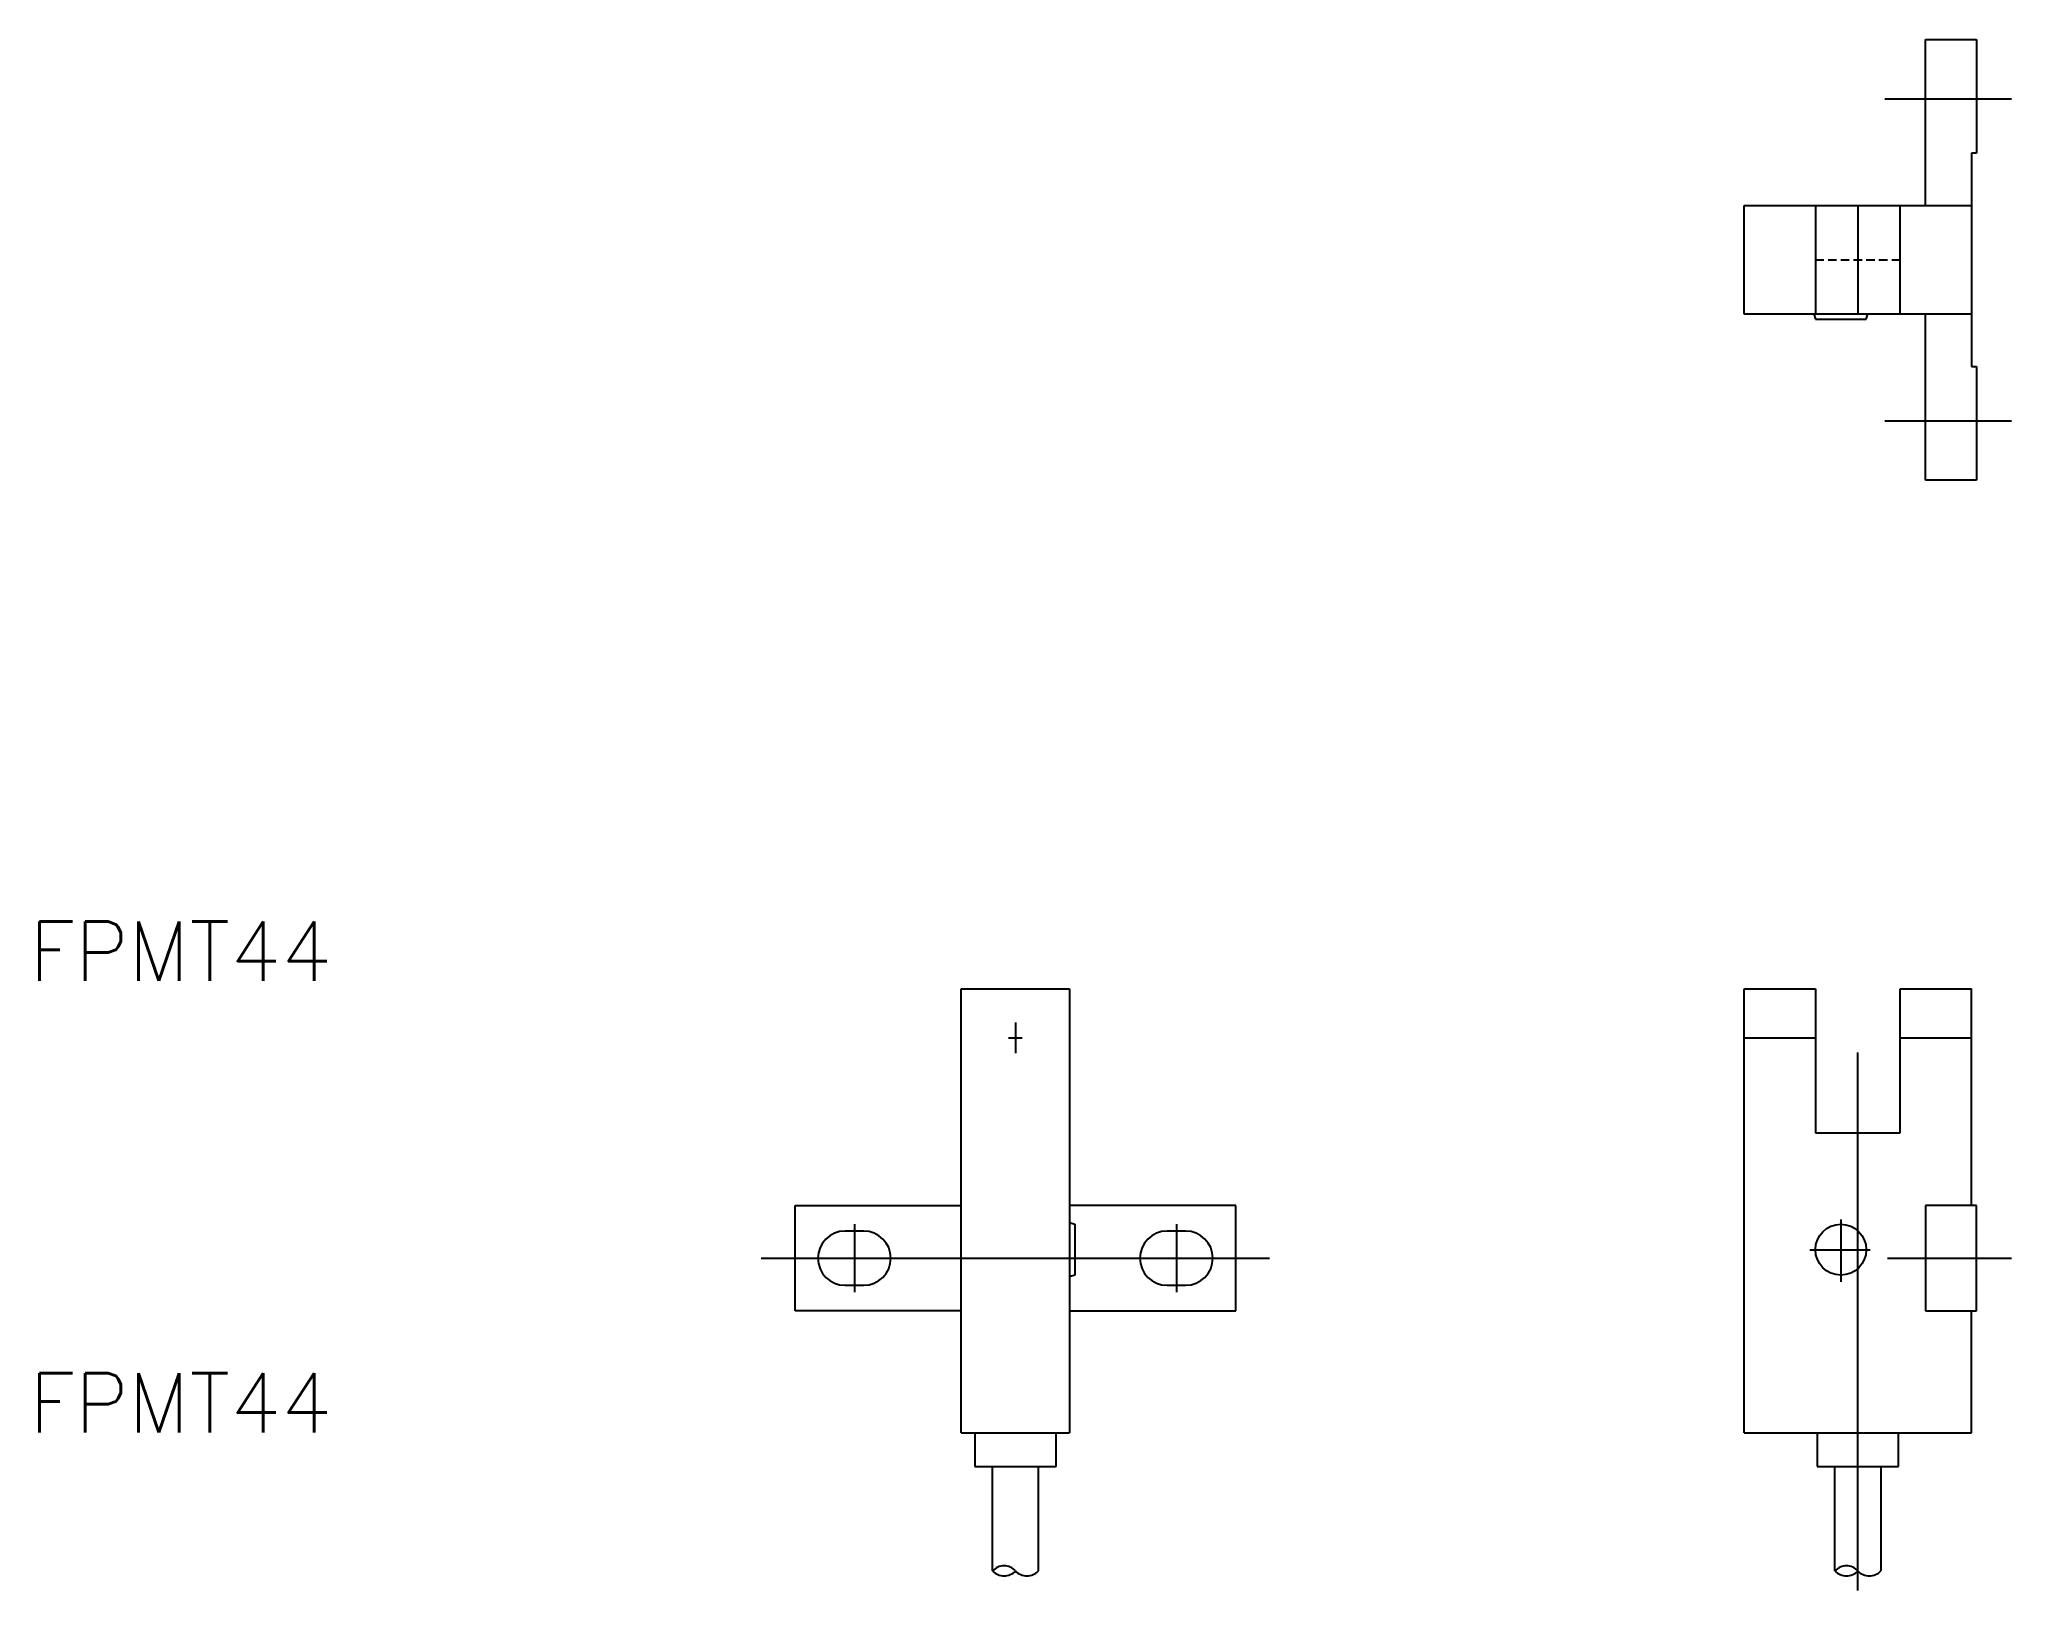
# Model space of a CAD drawing. Extents: x -68 to 48, y 32 to 124.
import ezdxf

# ---------------------------------------------------------------- set-up
doc = ezdxf.new("R2010")
doc.units = 0
doc.linetypes.add('CENTER', pattern=[50.8, 31.75, -6.35, 6.35, -6.35])
doc.linetypes.add('DASHED', pattern=[0.75, 0.5, -0.25])
doc.layers.get('0').update_dxf_attribs({"linetype": 'CONTINUOUS'})
doc.layers.add('CENTER', color=1, linetype='CENTER')
doc.styles.get("Standard").update_dxf_attribs({"font": 'txt.shx'})

msp = doc.modelspace()

# ---------------------------------------------------------------- linework, layer by layer
at = {"linetype": 'CONTINUOUS'}
for p, q in [((42.98, 113.9), (42.98, 123.7)), ((42.98, 123.7), (45.98, 123.7)), ((45.98, 123.7), (45.98, 117)), ((45.68, 117), (45.68, 104.4)), ((45.98, 117), (45.68, 117)), ((32.28, 113.9), (45.68, 113.9)), ((32.28, 107.5), (32.28, 113.9)), ((36.48, 113.9), (36.48, 107.5)), ((41.48, 107.5), (41.48, 113.9)), ((45.68, 107.5), (32.28, 107.5)), ((36.38, 107.51), (36.48, 107.21)), ((36.48, 107.21), (39.48, 107.21)), ((39.48, 107.21), (39.58, 107.51)), ((42.98, 97.7), (42.98, 107.5)), ((45.68, 104.4), (45.98, 104.4)), ((45.98, 104.4), (45.98, 97.7)), ((45.98, 97.7), (42.98, 97.7)), ((-13.92, 41.5), (-13.92, 67.7)), ((-13.92, 67.7), (-7.52, 67.7)), ((-7.52, 67.7), (-7.52, 41.5)), ((32.28, 41.5), (32.28, 67.7)), ((32.28, 67.7), (36.48, 67.7)), ((36.48, 67.7), (36.48, 59.2)), ((41.48, 67.7), (45.68, 67.7)), ((41.48, 59.2), (41.48, 67.7)), ((45.68, 54.9), (45.68, 67.7)), ((32.28, 64.8), (36.48, 64.8)), ((41.48, 64.8), (45.68, 64.8)), ((36.48, 59.2), (41.48, 59.2)), ((-23.72, 54.9), (-13.92, 54.9)), ((-23.72, 48.7), (-23.72, 54.9)), ((2.28, 54.9), (-7.52, 54.9)), ((2.28, 48.7), (2.28, 54.9)), ((42.98, 54.9), (42.98, 48.7)), ((45.98, 54.9), (42.98, 54.9)), ((45.98, 48.7), (45.98, 54.9)), ((-7.52, 53.9), (-7.22, 53.8)), ((-7.22, 53.8), (-7.22, 50.8)), ((-19.67, 53.4), (-20.77, 53.4)), ((-0.67, 53.4), (-1.77, 53.4)), ((-20.77, 50.2), (-19.67, 50.2)), ((-7.22, 50.8), (-7.52, 50.7)), ((-1.77, 50.2), (-0.67, 50.2)), ((-13.92, 48.7), (-23.72, 48.7)), ((-7.52, 48.7), (2.28, 48.7)), ((42.98, 48.7), (45.98, 48.7)), ((45.68, 41.5), (45.68, 48.7)), ((-13.92, 41.5), (-7.52, 41.5)), ((-13.12, 41.5), (-13.12, 39.5)), ((-8.32, 39.5), (-8.32, 41.5)), ((32.28, 41.5), (45.68, 41.5)), ((36.58, 41.5), (36.58, 39.5)), ((41.38, 39.5), (41.38, 41.5)), ((-13.12, 39.5), (-8.32, 39.5)), ((-12.07, 33.35), (-12.07, 39.5)), ((-9.37, 39.5), (-9.37, 33.35)), ((36.58, 39.5), (41.38, 39.5)), ((37.63, 33.35), (37.63, 39.5)), ((40.33, 39.5), (40.33, 33.35))]:
    msp.add_line(p, q, dxfattribs=at)
at = {"color": 3, "linetype": 'DASHED'}
msp.add_line((36.48, 110.7), (41.48, 110.7), dxfattribs=at)
for p, q in [((-23.72, 51.8), (-23.72, 51.8)), ((-19.87, 51.8), (-19.87, 51.8))]:
    msp.add_line(p, q)
at = {"linetype": 'CONTINUOUS'}
msp.add_circle((37.98, 52.3), 1.5, dxfattribs=at)
for centre, radius, start, end in [((-20.77, 51.8), 1.6, 90, 270), ((-19.67, 51.8), 1.6, 270, 90), ((-1.77, 51.8), 1.6, 90, 270), ((-0.67, 51.8), 1.6, 270, 90), ((-11.39, 32.74), 0.909, 42.075, 137.925), ((-11.39, 33.96), 0.909, 222.075, 317.925), ((-10.04, 33.96), 0.909, 222.075, 317.925), ((38.31, 32.74), 0.909, 42.075, 137.925), ((38.31, 33.96), 0.909, 222.075, 317.925), ((39.66, 33.96), 0.909, 222.075, 317.925)]:
    msp.add_arc(centre, radius, start, end, dxfattribs=at)
at = {"layer": 'CENTER', "linetype": 'CENTER'}
for p, q in [((40.58, 120.2), (48.05, 120.2)), ((38.98, 113.9), (38.98, 107.5)), ((40.58, 101.2), (48.05, 101.2)), ((38.98, 32.19), (38.98, 70.02)), ((-10.72, 65.7), (-10.72, 63.9)), ((-11.12, 64.8), (-10.32, 64.8)), ((-20.22, 53.8), (-20.22, 49.8)), ((-1.22, 53.8), (-1.22, 49.8)), ((37.98, 54.08), (37.98, 50.4)), ((-25.72, 51.8), (4.28, 51.8)), ((36.16, 52.3), (39.71, 52.3)), ((40.73, 51.8), (48.05, 51.8))]:
    msp.add_line(p, q, dxfattribs=at)

# ---------------------------------------------------------------- texts
for p in [(-68.9, 68.16), (-68.9, 41.52)]:
    msp.add_text('FPMT44', height=3.5).set_placement(p)

doc.saveas('drawing.dxf')
